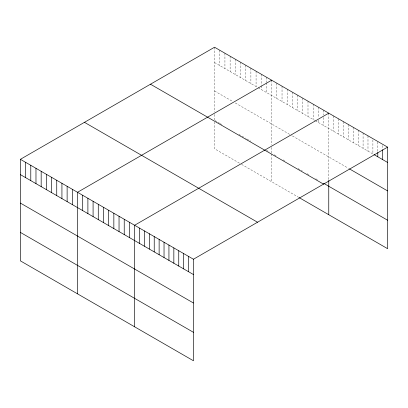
<?xml version="1.0" encoding="UTF-8"?>
<svg xmlns="http://www.w3.org/2000/svg" width="408" height="408" viewBox="0 0 408 408"><rect width="100%" height="100%" fill="white"/><g stroke="black" fill="none" stroke-linecap="round" stroke-linejoin="round"><path stroke-width="0.31" stroke-dasharray="2.04 1.53" d="M214.547 62.541L257.637 87.419M258.157 87.72L314.746 120.391M315.262 120.692L372.892 153.964L372.892 138.649M214.547 90.999L232.718 101.49M235.314 102.989L291.383 135.359M292.419 135.961L348.376 168.264M215.067 120.615L219.739 123.313M220.259 123.614L221.814 124.511M238.945 134.405L245.698 138.302M246.733 138.899L250.889 141.296M266.46 150.292L269.576 152.087M274.247 154.785L276.328 155.984M283.075 159.88L284.631 160.783M298.131 168.575L302.282 170.972M306.959 173.67L309.035 174.869M315.782 178.765L317.342 179.663M239.465 163.159L214.547 148.772L214.547 122.211M241.541 164.358L298.651 197.329M382.699 145.534L382.699 149.211M377.793 142.091L377.793 151.893M367.985 135.813L367.985 151.128M363.084 132.983L363.084 148.298M358.183 130.152L358.183 145.467M353.277 127.322L353.277 142.637M348.376 124.491L348.376 139.806M343.47 121.661L343.47 136.976M338.569 118.83L338.569 134.145M333.662 115.999L333.662 131.315M328.761 113.169L328.761 179.811M323.57 110.17L323.57 115.071M323.57 117.524L323.57 125.486M318.378 107.177L318.378 117.591M318.378 120.039L318.378 122.492M313.186 104.178L313.186 119.493M307.994 101.179L307.994 116.494M302.802 98.18L302.802 113.495M297.611 95.186L297.611 110.502M292.419 92.188L292.419 107.503M287.227 89.189L287.227 104.504M282.035 86.19L282.035 101.505M276.843 83.196L276.843 98.512M271.651 80.198L271.651 145.08M271.651 147.426L271.651 153.286M271.651 153.918L271.651 181.744M266.46 77.199L266.46 82.1M266.46 82.712L266.46 92.514M261.268 74.205L261.268 85.231M261.268 85.843L261.268 89.52M256.076 71.206L256.076 86.522M250.889 68.207L250.889 83.523M245.698 65.209L245.698 80.524M240.506 62.215L240.506 77.53M235.314 59.216L235.314 74.531M230.122 56.217L230.122 71.533M224.93 53.224L224.93 68.539M219.739 50.225L219.739 65.54M214.547 47.226L214.547 112.108M214.547 114.454L214.547 120.314"/><path stroke-width="0.61" d="M20.4 159.314L193.453 259.228L193.453 360.774L20.4 260.86L20.4 159.314L214.547 47.226L387.6 147.14L387.6 248.686L299.171 197.63M271.651 80.198L77.51 192.285L77.51 293.831M328.761 113.169L134.614 225.257L134.614 326.803M193.453 259.228L387.6 147.14M373.978 154.591L387.6 162.455M349.462 168.892L387.6 190.908M323.57 183.263L387.6 220.228M150.476 84.216L323.534 184.13M84.466 122.329L257.524 222.238M20.4 174.629L193.453 274.543M20.4 203.087L193.453 303.001M20.4 232.407L193.453 332.316M382.699 149.823L382.699 159.625M377.793 152.505L377.793 156.794M328.761 180.392L328.761 214.715M188.552 256.397L188.552 271.713M183.646 253.567L183.646 268.882M178.745 250.736L178.745 266.052M173.844 247.906L173.844 263.221M168.938 245.075L168.938 260.391M164.036 242.245L164.036 257.56M159.13 239.414L159.13 254.725M154.229 236.579L154.229 251.894M149.328 233.748L149.328 249.064M144.422 230.918L144.422 246.233M139.521 228.087L139.521 243.403M129.423 222.258L129.423 237.573M124.231 219.264L124.231 234.58M119.039 216.266L119.039 231.581M113.847 213.267L113.847 228.582M108.656 210.273L108.656 225.588M103.464 207.274L103.464 222.589M98.277 204.275L98.277 219.591M93.085 201.277L93.085 216.592M87.893 198.283L87.893 213.598M82.702 195.284L82.702 210.599M72.318 189.292L72.318 204.607M67.126 186.293L67.126 201.608M61.934 183.294L61.934 198.609M56.743 180.295L56.743 195.611M51.551 177.302L51.551 192.617M46.359 174.303L46.359 189.618M41.167 171.304L41.167 186.619M35.975 168.31L35.975 183.626M30.784 165.311L30.784 180.627M25.592 162.313L25.592 177.628"/></g></svg>
